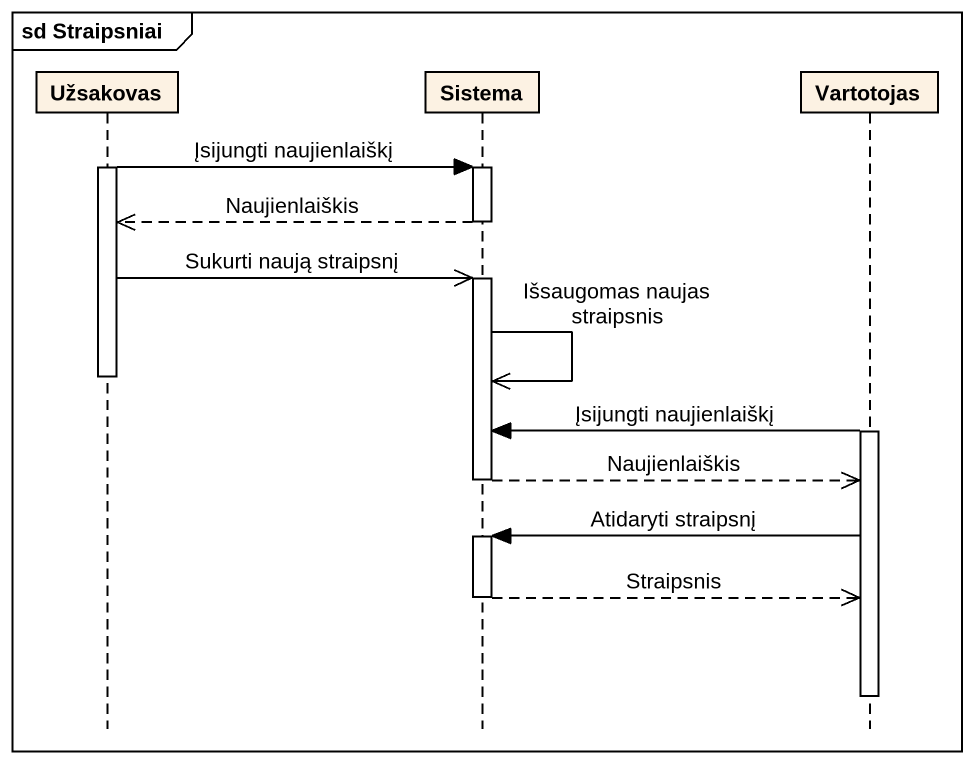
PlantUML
@startuml
mainframe sd Straipsniai
hide footbox
participant Užsakovas
participant Sistema
participant Vartotojas

activate Užsakovas
Užsakovas -> Sistema : Įsijungti naujienlaiškį
activate Sistema
Sistema -->> Užsakovas : Naujienlaiškis
deactivate Sistema
Užsakovas ->> Sistema : Sukurti naują straipsnį
activate Sistema
deactivate Užsakovas
Sistema ->> Sistema : Išsaugomas naujas straipsnis
activate Vartotojas
Vartotojas -> Sistema : Įsijungti naujienlaiškį
Sistema -->> Vartotojas : Naujienlaiškis
deactivate Sistema
Vartotojas -> Sistema : Atidaryti straipsnį
activate Sistema
Sistema -->> Vartotojas : Straipsnis
deactivate Sistema
deactivate Vartotojas
@enduml
